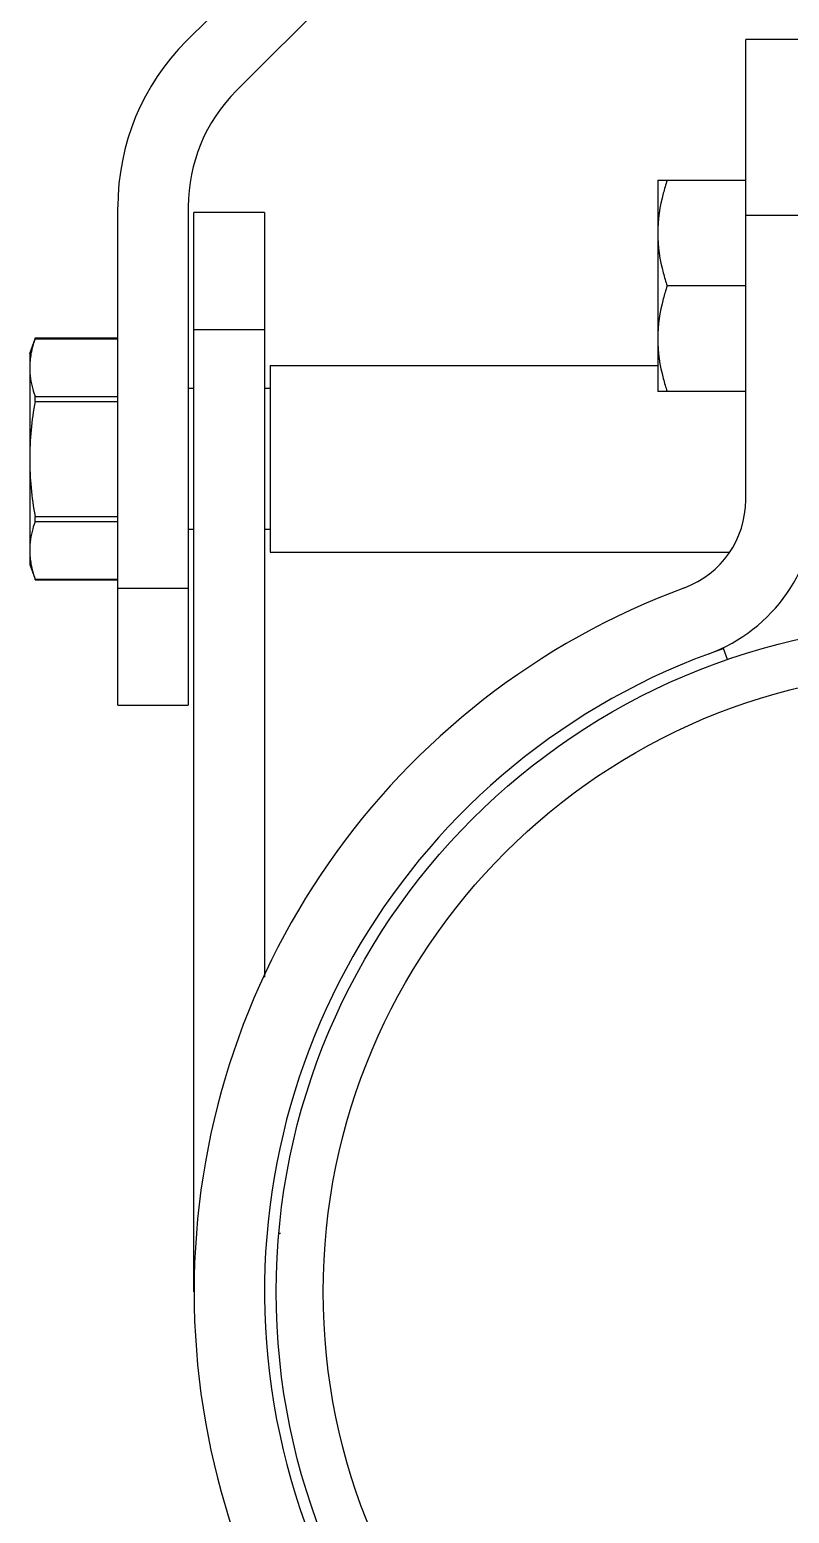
# Model space of a CAD drawing. Extents: x 27938 to 1507990, y 110129 to 923079.
# Drawn here: x 665098 to 665849, y 340495 to 341964 of the extents above; entities that cross this region are included whole.
import ezdxf

# ---------------------------------------------------------------- set-up
doc = ezdxf.new("R2010")
doc.units = 0
doc.header["$LTSCALE"] = 1000
doc.header["$MEASUREMENT"] = 0

msp = doc.modelspace()

# ---------------------------------------------------------------- linework, layer by layer
at = {"linetype": 'Continuous'}
for p, q in [((665252.8, 341952.8), (665549, 342249)), ((665598.3, 342199.7), (665302.1, 341903.5)), ((665806.2, 341498.4), (665806.2, 341954.1)), ((665875.9, 341954.1), (665806.2, 341954.1)), ((665719.1, 341814.7), (665719.1, 341605.6)), ((665719.1, 341814.7), (665806.2, 341814.7)), ((665184.7, 341294.9), (665184.7, 341788.5)), ((665254.4, 341788.5), (665254.4, 341294.9)), ((665260.2, 340714.1), (665260.2, 341782.7)), ((665329.9, 341782.7), (665260.2, 341782.7)), ((665329.9, 341782.7), (665329.9, 341025.7)), ((665875.9, 341779.8), (665806.2, 341779.8)), ((665806.2, 341710.1), (665728.4, 341710.1)), ((665097.6, 341643.3), (665102.9, 341657.8)), ((665102.9, 341657.8), (665103.2, 341658.6)), ((665102.9, 341657.8), (665184.7, 341657.8)), ((665103.1, 341658.6), (665184.7, 341658.6)), ((665329.9, 341666.6), (665260.2, 341666.6)), ((665097.6, 341643.3), (665097.6, 341434.3)), ((665335.7, 341631.2), (665335.7, 341446.5)), ((665335.7, 341631.2), (665719.1, 341631.2)), ((665102.9, 341600.8), (665184.7, 341600.8)), ((665260.2, 341608.5), (665254.4, 341608.5)), ((665260.2, 341608.5), (665254.4, 341608.5)), ((665335.7, 341608.5), (665329.9, 341608.5)), ((665335.7, 341608.5), (665329.9, 341608.5)), ((665806.2, 341605.6), (665719.1, 341605.6)), ((665102.9, 341595.8), (665184.7, 341595.8)), ((665102.9, 341481.8), (665184.7, 341481.8)), ((665102.9, 341476.8), (665184.7, 341476.8)), ((665260.2, 341469.1), (665254.4, 341469.1)), ((665260.2, 341469.1), (665254.4, 341469.1)), ((665335.7, 341469.1), (665329.9, 341469.1)), ((665335.7, 341469.1), (665329.9, 341469.1)), ((665335.7, 341446.5), (665789.5, 341446.5)), ((665097.6, 341434.3), (665102.9, 341419.8)), ((665102.9, 341419.8), (665184.7, 341419.8)), ((665103.2, 341419), (665102.9, 341419.8)), ((665103.1, 341419), (665184.7, 341419)), ((665184.7, 341411), (665254.4, 341411)), ((665788.1, 341340.1), (665784.3, 341351.1)), ((665184.7, 341294.9), (665254.4, 341294.9)), ((665344.8, 340772.1), (665345.7, 340772.1))]:
    msp.add_line(p, q, dxfattribs=at)
for radius in [662.1, 615.6]:
    msp.add_circle((666003.7, 340714.1), radius, dxfattribs=at)
for centre, radius, start, end in [((665417.1, 341788.5), 232.3, 135, 180), ((665417.1, 341788.5), 162.6, 135, 180), ((665713.3, 341498.4), 92.9, 290.3175, 0), ((665713.3, 341498.4), 162.6, 290.3175, 0), ((666003.7, 340714.1), 743.4, 110.3175, 249.6825), ((666003.7, 340714.1), 673.7, 109, 71)]:
    msp.add_arc(centre, radius, start, end, dxfattribs=at)
for points, knots in [([(665728.4, 341814.7), (665727, 341810.4), (665721.8, 341793.5), (665719.1, 341775.7), (665719.1, 341762.4)], [0, 0, 0, 0, 0.251892, 1, 1, 1, 1]), ([(665719.1, 341762.4), (665719.1, 341749.1), (665721.8, 341731.3), (665727, 341714.4), (665728.4, 341710.1)], [0, 0, 0, 0, 0.748108, 1, 1, 1, 1]), ([(665728.4, 341710.1), (665727, 341705.9), (665721.8, 341688.9), (665719.1, 341671.1), (665719.1, 341657.9)], [0, 0, 0, 0, 0.251892, 1, 1, 1, 1]), ([(665719.1, 341657.9), (665719.1, 341644.6), (665721.8, 341626.8), (665727, 341609.8), (665728.4, 341605.6)], [0, 0, 0, 0, 0.748108, 1, 1, 1, 1]), ([(665097.6, 341629.3), (665097.6, 341622.1), (665099.2, 341612.4), (665102.1, 341603.2), (665102.9, 341600.8)], [0, 0, 0, 0, 0.744761, 1, 1, 1, 1]), ([(665102.9, 341595.8), (665103, 341596.3), (665103.2, 341598), (665103.3, 341599.7), (665102.9, 341600.8)], [0, 0, 0, 0, 0.299097, 1, 1, 1, 1]), ([(665102.9, 341476.8), (665103, 341477.1), (665103.3, 341478.7), (665103.1, 341480.4), (665102.9, 341481.8)], [0, 0, 0, 0, 0.185973, 1, 1, 1, 1]), ([(665102.9, 341476.8), (665102.1, 341474.4), (665099.2, 341465.2), (665097.6, 341455.5), (665097.6, 341448.3)], [0, 0, 0, 0, 0.25524, 1, 1, 1, 1])]:
    msp.add_open_spline(points, degree=3, knots=knots, dxfattribs=at)
for points in [[(665102.9, 341657.8), (665101.2, 341653), (665099.8, 341648.1), (665098.9, 341643.1)], [(665098.9, 341643.1), (665098.1, 341638.6), (665097.6, 341633.9), (665097.6, 341629.3)], [(665102.9, 341595.8), (665099.6, 341577), (665097.6, 341557.9), (665097.6, 341538.8)], [(665097.6, 341538.8), (665097.6, 341519.7), (665099.6, 341500.6), (665102.9, 341481.8)], [(665097.6, 341448.3), (665097.6, 341443.7), (665098.1, 341439), (665098.9, 341434.5)], [(665098.9, 341434.5), (665099.8, 341429.5), (665101.2, 341424.6), (665102.9, 341419.8)]]:
    msp.add_open_spline(points, degree=3, dxfattribs=at)

doc.saveas('drawing.dxf')
